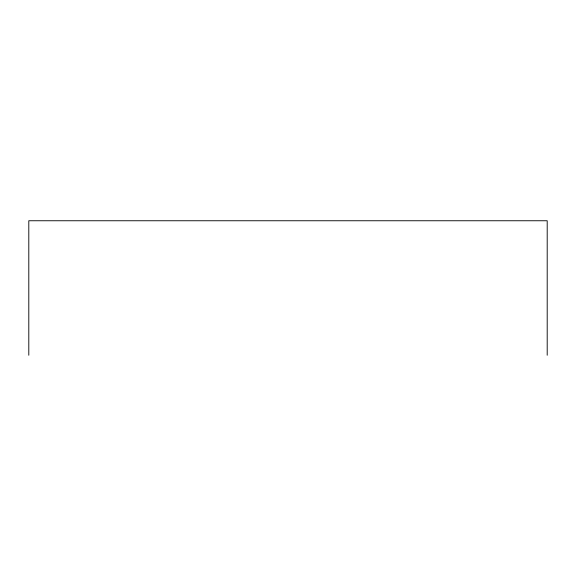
<?xml version="1.0" encoding="UTF-8"?>
<svg xmlns="http://www.w3.org/2000/svg" width="576" height="576" viewBox="0 0 576 576"><rect width="100%" height="100%" fill="white"/><g stroke="black" fill="none" stroke-linecap="round" stroke-linejoin="round"><path stroke-width="0.86" d="M547.2 355.248L547.2 220.752L28.8 220.752L28.8 355.248"/></g></svg>
